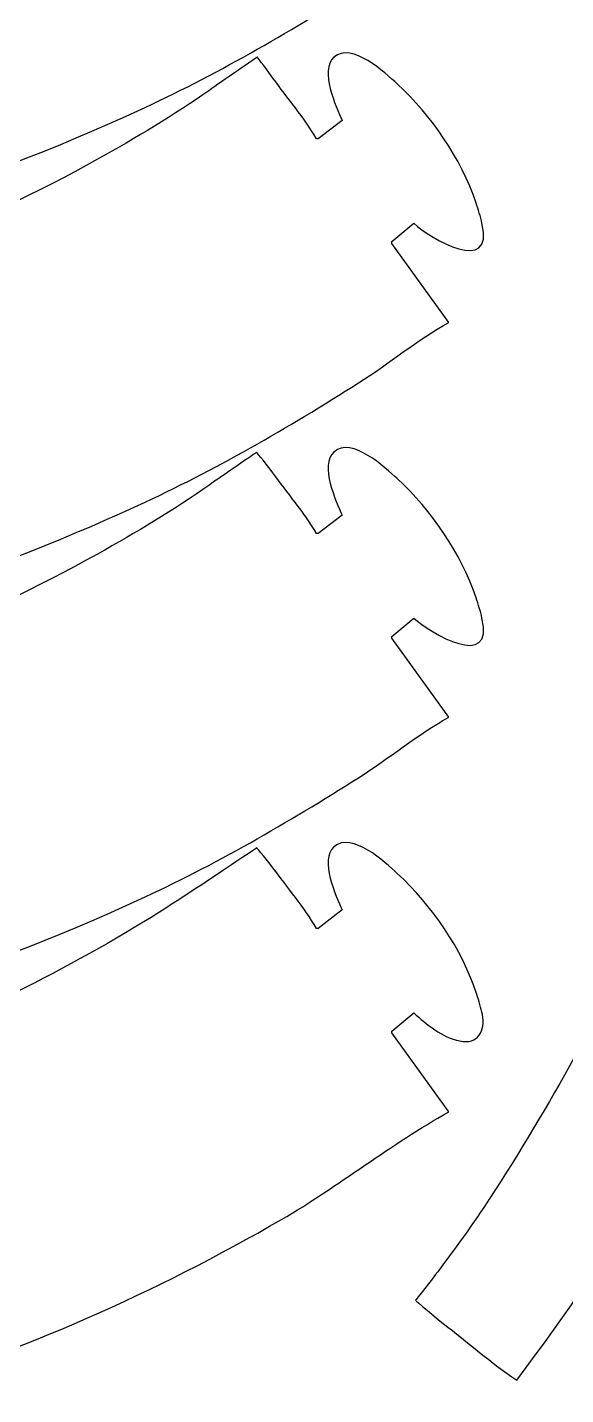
# Model space of a CAD drawing. Extents: x 2 to 268, y -2 to 104.
# Drawn here: x 88.4 to 113.2, y 4.9 to 68 of the extents above; entities that cross this region are included whole.
import ezdxf

# ---------------------------------------------------------------- set-up
doc = ezdxf.new("R2010")
doc.units = 0
doc.layers.add('original', color=7, linetype='CONTINUOUS')

msp = doc.modelspace()

# ---------------------------------------------------------------- linework, layer by layer
at = {"layer": 'original', "color": 7}
for points in [[(102.93965, 63.70396), (101.83898, 62.8573), (101.75428, 62.8573)], [(107.85028, 54.39063), (105.22561, 58.0313), (105.22561, 58.116), (106.24161, 58.96267)], [(102.93959, 45.50068), (101.83892, 44.65401), (101.75422, 44.65401)], [(107.85022, 36.18735), (105.22555, 39.82801), (105.22555, 39.91271), (106.24155, 40.75938)], [(102.93953, 27.29737), (101.83886, 26.4507), (101.75416, 26.4507)], [(107.85016, 17.98399), (105.22549, 21.62466), (105.22549, 21.70936), (106.24149, 22.55602)]]:
    msp.add_lwpolyline(points, dxfattribs=at)
for points in [[(93.541673, 64.15343), (97.059573, 65.76887), (100.43607, 67.7322), (103.70167, 69.80442)], [(105.47961, 65.3898), (104.94875, 65.88324), (103.37734, 67.35381), (102.55946, 66.61628)], [(99.039393, 66.6247), (99.039393, 66.6247), (97.316053, 65.44082), (96.843613, 65.1074)], [(99.75784, 65.6513), (99.58004, 65.89861), (99.039393, 66.6247), (99.039393, 66.6247)], [(102.55946, 66.61628), (101.90244, 66.02311), (102.66021, 64.3324), (102.93961, 63.704)], [(101.75428, 62.8573), (101.19378, 63.84112), (100.42077, 64.73326), (99.75784, 65.6513)], [(96.843613, 65.1074), (95.195153, 63.94382), (93.440013, 62.89717), (91.678946, 61.91411)], [(109.1135, 59.894), (108.39807, 61.98154), (107.09166, 63.89095), (105.47961, 65.3898)], [(45.112338, 56.02348), (61.634107, 54.0411), (78.487431, 57.2409), (93.541673, 64.15343)], [(91.678946, 61.91411), (86.118039, 58.81015), (80.270451, 56.52567), (74.152946, 54.78941)], [(109.38274, 58.96267), (109.30904, 59.27467), (109.21764, 59.59064), (109.1135, 59.894)], [(106.24161, 58.96267), (107.00361, 58.26155), (109.9644, 56.51521), (109.38274, 58.96267)], [(103.70161, 51.60112), (105.1003, 52.48868), (106.40586, 53.58587), (107.85028, 54.39063)], [(93.54161, 45.95013), (97.05951, 47.56557), (100.43601, 49.5289), (103.70161, 51.60112)], [(105.47955, 47.18651), (104.94869, 47.67995), (103.37728, 49.15052), (102.5594, 48.41299)], [(99.005363, 48.40242), (99.005363, 48.40242), (97.31599, 47.23753), (96.84355, 46.90411)], [(99.757777, 47.44801), (99.579977, 47.69532), (99.005363, 48.40242), (99.005363, 48.40242)], [(102.5594, 48.41299), (101.90238, 47.81981), (102.66015, 46.12911), (102.93955, 45.50071)], [(101.75422, 44.65401), (101.19372, 45.63784), (100.42071, 46.52997), (99.757777, 47.44801)], [(96.84355, 46.90411), (95.19509, 45.74054), (93.43995, 44.69389), (91.678883, 43.71083)], [(109.11344, 41.69071), (108.39801, 43.77825), (107.0916, 45.68765), (105.47955, 47.18651)], [(45.112275, 37.82018), (61.634129, 35.83788), (78.487283, 39.0376), (93.54161, 45.95013)], [(91.678883, 43.71083), (86.117976, 40.60686), (80.270388, 38.32239), (74.152883, 36.58613)], [(109.38268, 40.75938), (109.30898, 41.07137), (109.21758, 41.38735), (109.11344, 41.69071)], [(106.24155, 40.75938), (107.00355, 40.05817), (109.96434, 38.31192), (109.38268, 40.75938)], [(103.70155, 33.39783), (105.10024, 34.28539), (106.4058, 35.38259), (107.85022, 36.18735)], [(93.541547, 27.74684), (97.059447, 29.36228), (100.43595, 31.32562), (103.70155, 33.39783)], [(105.47949, 28.98315), (104.94863, 29.47659), (103.37722, 30.94708), (102.55934, 30.20964)], [(99.009205, 30.15887), (99.009205, 30.15887), (97.810381, 29.35358), (97.436154, 29.10356)], [(99.757714, 29.2447), (99.579914, 29.49193), (99.009205, 30.15887), (99.009205, 30.15887)], [(102.55934, 30.20964), (101.90232, 29.61646), (102.66009, 27.92575), (102.93949, 27.29736)], [(97.436154, 29.10356), (96.09588, 28.20779), (94.755607, 27.31464), (93.372154, 26.48457)], [(101.75416, 26.4507), (101.19366, 27.43453), (100.42065, 28.32666), (99.757714, 29.2447)], [(109.14132, 23.40269), (108.45552, 25.52198), (107.10255, 27.4738), (105.47949, 28.98315)], [(45.112212, 19.61723), (61.634066, 17.63434), (78.48722, 20.8344), (93.541547, 27.74684)], [(116.85215, 27.46664), (115.05552, 22.7204), (112.48589, 18.25745), (109.74777, 14.00464)], [(93.372154, 26.48457), (89.007587, 23.866), (84.318831, 21.62826), (79.48682, 20.01603)], [(110.98305, 5.62264), (115.59146, 11.69324), (119.47681, 18.19225), (122.3504, 25.26531)], [(109.4021, 22.47136), (109.3369, 22.78403), (109.24038, 23.09882), (109.14132, 23.40269)], [(106.24149, 22.55602), (106.83162, 22.01314), (107.55044, 21.42759), (108.35816, 21.25631)], [(108.35816, 21.25631), (109.19382, 21.0791), (109.55704, 21.73552), (109.4021, 22.47136)], [(100.14549, 13.02422), (102.78201, 14.55499), (105.20009, 16.50741), (107.85016, 17.98399)], [(109.74777, 14.00464), (108.99847, 12.84132), (108.1645, 11.72965), (107.34239, 10.61797)], [(81.77282, 4.94787), (88.170234, 6.93584), (94.352594, 9.66295), (100.14549, 13.02422)], [(107.34239, 10.61797), (107.10617, 10.29878), (106.32274, 9.29746), (106.32274, 9.29746)], [(106.32274, 9.29746), (106.32274, 9.29746), (107.31106, 8.44204), (107.59639, 8.22614)], [(107.59639, 8.22614), (108.72415, 7.3727), (109.80365, 6.40157), (110.98305, 5.62264)]]:
    msp.add_open_spline(points, degree=3, dxfattribs=at)

doc.saveas('drawing.dxf')
